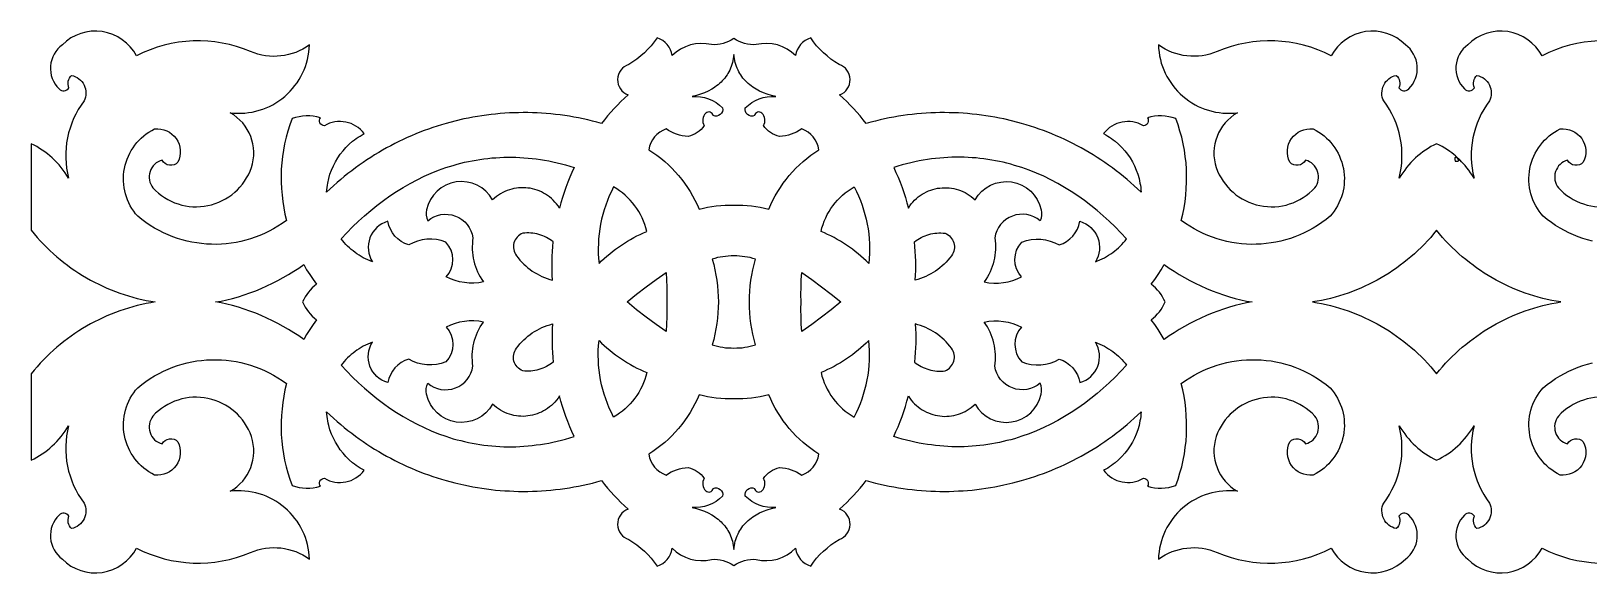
# Model space of a CAD drawing. Extents: x -285 to 0, y 191 to 246.
# Drawn here: x -285.3 to -127.2, y 190.7 to 245.7 of the extents above; entities that cross this region are included whole.
import ezdxf

# ---------------------------------------------------------------- set-up
doc = ezdxf.new("R2010")
doc.units = 0
doc.header["$MEASUREMENT"] = 0
doc.layers.get('0').update_dxf_attribs({"linetype": 'CONTINUOUS'})
doc.layers.add('LAYER_1', color=18, linetype='CONTINUOUS')

msp = doc.modelspace()

# ---------------------------------------------------------------- linework, layer by layer
for p, q in [((-285.26, 234.28), (-285.26, 225.5)), ((-285.26, 210.92), (-285.26, 202.14))]:
    msp.add_line(p, q)
at = {"layer": 'LAYER_1'}
for points in [[(-120.36, 243.64, 0.223243), (-131.93, 243.2, 0.503262), (-139.46, 244.33, 0.459835), (-139.8, 239.84, 0.497297), (-138.8, 239.97, -0.309839), (-138.53, 241.22, -0.486775), (-137.26, 238.62, 0.228575), (-138.83, 230.77), (-139, 231.06), (-139.19, 231.33), (-139.37, 231.59), (-139.56, 231.84), (-139.74, 232.07), (-139.92, 232.27), (-140.09, 232.45), (-140.24, 232.61), (-140.39, 232.73), (-140.51, 232.82), (-140.62, 232.88), (-140.66, 232.89), (-140.7, 232.89), (-140.73, 232.89), (-140.75, 232.87), (-140.77, 232.84), (-140.78, 232.8), (-140.78, 232.75), (-140.77, 232.69), (-140.73, 232.52), (-140.57, 232.5), (-140.51, 232.5), (-140.46, 232.51), (-140.43, 232.53), (-140.4, 232.55), (-140.39, 232.57), (-140.39, 232.61), (-140.4, 232.65), (-140.42, 232.69), (-140.48, 232.79), (-140.58, 232.91), (-140.72, 233.05), (-140.88, 233.19), (-141.08, 233.34), (-141.29, 233.5), (-141.53, 233.66), (-141.78, 233.82), (-142.05, 233.98), (-142.34, 234.13), (-142.63, 234.28), (-142.92, 234.13), (-143.2, 233.98), (-143.48, 233.81), (-143.76, 233.63), (-144.02, 233.45), (-144.28, 233.25), (-144.53, 233.04), (-144.77, 232.83), (-145.01, 232.6), (-145.24, 232.37), (-145.46, 232.12), (-145.67, 231.87), (-145.87, 231.61), (-146.07, 231.34), (-146.25, 231.06), (-146.43, 230.77, 0.228575), (-148, 238.62, -0.486775), (-146.72, 241.22, -0.309839), (-146.46, 239.97, 0.497297), (-145.46, 239.84, 0.459835), (-145.8, 244.33, 0.503262), (-153.32, 243.2, 0.223243), (-164.9, 243.64, -0.263741), (-170.86, 244.31, 0.442061), (-162.84, 237.42, 0.358052), (-164.99, 231.85, 0.564316), (-154.99, 229.79, 0.534888), (-155.92, 232.61, -0.521443), (-157.52, 232.4, -0.600671), (-155.16, 235.78, -0.497278), (-153.44, 226.91), (-153.85, 226.58), (-154.28, 226.27), (-154.71, 225.98), (-155.15, 225.71), (-155.6, 225.46), (-156.06, 225.23), (-156.52, 225.02), (-157, 224.83), (-157.47, 224.67), (-157.96, 224.52), (-158.45, 224.39), (-158.94, 224.29), (-159.43, 224.2), (-159.93, 224.14), (-160.43, 224.09), (-160.93, 224.07), (-161.43, 224.06), (-161.93, 224.08), (-162.43, 224.12), (-162.93, 224.18), (-163.42, 224.26), (-163.92, 224.36), (-164.41, 224.48), (-164.89, 224.62), (-165.37, 224.78), (-165.85, 224.97), (-166.32, 225.17), (-166.78, 225.39), (-167.23, 225.64), (-167.68, 225.91), (-168.11, 226.19), (-168.54, 226.5), (-168.39, 227.13), (-168.26, 227.78), (-168.16, 228.42), (-168.08, 229.07), (-168.03, 229.72), (-168, 230.37), (-168, 231.02), (-168.02, 231.68), (-168.06, 232.33), (-168.14, 232.98), (-168.23, 233.63), (-168.35, 234.28), (-168.5, 234.93), (-168.68, 235.57), (-168.87, 236.2), (-169.1, 236.83, 0.157994), (-171.98, 236.92, -0.6), (-172.38, 236.11, 0.380671), (-176.42, 235.3), (-176.21, 235.18), (-176.01, 235.06), (-175.81, 234.94), (-175.62, 234.81), (-175.44, 234.67), (-175.25, 234.53), (-174.9, 234.23), (-174.58, 233.91), (-174.27, 233.56), (-173.99, 233.21), (-173.73, 232.83), (-173.5, 232.44), (-173.29, 232.03), (-173.11, 231.61), (-172.95, 231.18), (-172.83, 230.74), (-172.77, 230.52), (-172.73, 230.29), (-172.69, 230.06), (-172.66, 229.83), (-172.63, 229.6), (-172.62, 229.36), (-172.97, 229.69), (-173.32, 230.02), (-173.68, 230.34), (-174.04, 230.65), (-174.41, 230.95), (-174.78, 231.25), (-175.15, 231.54), (-175.53, 231.82), (-175.92, 232.1), (-176.3, 232.37), (-176.7, 232.64), (-177.09, 232.89), (-177.49, 233.14), (-177.89, 233.39), (-178.3, 233.62), (-178.71, 233.85), (-179.12, 234.08), (-179.53, 234.29), (-179.95, 234.5), (-180.37, 234.7), (-180.8, 234.9), (-181.23, 235.09), (-181.66, 235.27), (-182.09, 235.44), (-182.52, 235.61), (-182.96, 235.77), (-183.4, 235.92), (-183.84, 236.07), (-184.29, 236.2), (-184.74, 236.34), (-185.63, 236.58), (-186.54, 236.79), (-187, 236.88), (-187.45, 236.97), (-187.91, 237.05), (-188.37, 237.12), (-188.83, 237.19), (-189.3, 237.24), (-189.76, 237.29), (-190.22, 237.34), (-190.69, 237.37), (-191.16, 237.4), (-191.62, 237.42), (-192.09, 237.43), (-192.56, 237.44), (-193.03, 237.44), (-193.49, 237.42), (-193.96, 237.41), (-194.43, 237.38), (-194.9, 237.35), (-195.37, 237.31), (-195.84, 237.26), (-196.31, 237.2), (-196.78, 237.14), (-197.25, 237.06), (-197.72, 236.98), (-198.18, 236.9), (-198.65, 236.8), (-199.11, 236.7), (-199.58, 236.58), (-200.04, 236.46), (-200.51, 236.34), (-200.81, 236.72), (-201.13, 237.1), (-201.45, 237.48), (-201.79, 237.84), (-202.13, 238.2), (-202.48, 238.56), (-202.84, 238.9), (-203.21, 239.24, 0.707353), (-203.27, 242.33, -0.11005), (-206.15, 245.02, 0.293502), (-207.68, 243.22, 0.263818), (-211.67, 244.34), (-211.98, 244.33), (-212.27, 244.35), (-212.57, 244.39), (-212.85, 244.46), (-213.13, 244.55), (-213.41, 244.66), (-213.68, 244.8), (-213.94, 244.96), (-213.94, 244.96), (-213.94, 244.96), (-214.21, 244.8), (-214.48, 244.66), (-214.75, 244.55), (-215.03, 244.46), (-215.32, 244.39), (-215.61, 244.35), (-215.91, 244.33), (-216.21, 244.34, 0.263818), (-220.21, 243.22, 0.293502), (-221.73, 245.02, -0.11005), (-224.61, 242.33, 0.707353), (-224.68, 239.24), (-225.04, 238.9), (-225.4, 238.56), (-225.76, 238.2), (-226.1, 237.84), (-226.43, 237.48), (-226.76, 237.1), (-227.07, 236.72), (-227.38, 236.34), (-227.84, 236.46), (-228.3, 236.58), (-228.77, 236.7), (-229.24, 236.8), (-229.7, 236.9), (-230.17, 236.98), (-230.64, 237.06), (-231.11, 237.14), (-231.57, 237.2), (-232.04, 237.26), (-232.51, 237.31), (-232.98, 237.35), (-233.45, 237.38), (-233.92, 237.41), (-234.39, 237.42), (-234.86, 237.44), (-235.33, 237.44), (-235.79, 237.43), (-236.26, 237.42), (-236.73, 237.4), (-237.2, 237.37), (-237.66, 237.34), (-238.12, 237.29), (-238.59, 237.24), (-239.05, 237.19), (-239.51, 237.12), (-239.97, 237.05), (-240.43, 236.97), (-240.89, 236.88), (-241.34, 236.79), (-242.25, 236.58), (-243.15, 236.34), (-243.6, 236.2), (-244.04, 236.07), (-244.48, 235.92), (-244.92, 235.77), (-245.36, 235.61), (-245.8, 235.44), (-246.23, 235.27), (-246.66, 235.09), (-247.09, 234.9), (-247.51, 234.7), (-247.93, 234.5), (-248.35, 234.29), (-248.77, 234.08), (-249.18, 233.85), (-249.59, 233.62), (-249.99, 233.39), (-250.4, 233.14), (-250.79, 232.89), (-251.19, 232.64), (-251.58, 232.37), (-251.97, 232.1), (-252.35, 231.82), (-252.73, 231.54), (-253.11, 231.25), (-253.48, 230.95), (-253.84, 230.65), (-254.21, 230.34), (-254.57, 230.02), (-254.92, 229.69), (-255.27, 229.36), (-255.25, 229.6), (-255.23, 229.83), (-255.2, 230.06), (-255.16, 230.29), (-255.06, 230.74), (-254.93, 231.18), (-254.78, 231.61), (-254.59, 232.03), (-254.38, 232.44), (-254.15, 232.83), (-253.89, 233.21), (-253.61, 233.56), (-253.31, 233.91), (-252.98, 234.23), (-252.63, 234.53), (-252.45, 234.67), (-252.26, 234.81), (-252.07, 234.94), (-251.87, 235.06), (-251.67, 235.18), (-251.46, 235.3, 0.380671), (-255.5, 236.11, -0.6), (-255.91, 236.92, 0.157994), (-258.78, 236.83), (-259.01, 236.2), (-259.21, 235.57), (-259.38, 234.93), (-259.53, 234.28), (-259.65, 233.63), (-259.75, 232.98), (-259.82, 232.33), (-259.87, 231.68), (-259.89, 231.02), (-259.89, 230.37), (-259.86, 229.72), (-259.8, 229.07), (-259.73, 228.42), (-259.62, 227.78), (-259.5, 227.13), (-259.34, 226.5), (-259.77, 226.19), (-260.21, 225.91), (-260.65, 225.64), (-261.11, 225.39), (-261.57, 225.17), (-262.04, 224.97), (-262.51, 224.78), (-262.99, 224.62), (-263.48, 224.48), (-263.97, 224.36), (-264.46, 224.26), (-264.96, 224.18), (-265.45, 224.12), (-265.95, 224.08), (-266.45, 224.06), (-266.96, 224.07), (-267.46, 224.09), (-267.96, 224.14), (-268.45, 224.2), (-268.95, 224.29), (-269.44, 224.39), (-269.93, 224.52), (-270.41, 224.67), (-270.89, 224.83), (-271.36, 225.02), (-271.83, 225.23), (-272.28, 225.46), (-272.73, 225.71), (-273.18, 225.98), (-273.61, 226.27), (-274.03, 226.58), (-274.44, 226.91, -0.497278), (-272.73, 235.78, -0.600671), (-270.37, 232.4, -0.521443), (-271.97, 232.61, 0.534888), (-272.9, 229.79, 0.564316), (-262.9, 231.85, 0.358052), (-265.05, 237.42, 0.442061), (-257.02, 244.31, -0.263741), (-262.99, 243.64, 0.223243), (-274.56, 243.2, 0.503262), (-282.09, 244.33, 0.459835), (-282.43, 239.84, 0.497297), (-281.43, 239.97, -0.309839), (-281.16, 241.22, -0.486775), (-279.89, 238.62, 0.228575), (-281.45, 230.77), (-281.63, 231.06), (-281.82, 231.34), (-282.01, 231.61), (-282.22, 231.87), (-282.43, 232.12), (-282.65, 232.37), (-282.88, 232.6), (-283.11, 232.83), (-283.35, 233.04), (-283.61, 233.25), (-283.86, 233.45), (-284.13, 233.63), (-284.4, 233.81), (-284.68, 233.98), (-284.96, 234.13), (-285.26, 234.28)], [(-126.81, 224.39), (-127.3, 224.52), (-127.78, 224.67), (-128.26, 224.83), (-128.73, 225.02), (-129.2, 225.23), (-129.65, 225.46), (-130.1, 225.71), (-130.55, 225.98), (-130.98, 226.27), (-131.4, 226.58), (-131.81, 226.91, -0.497278), (-130.1, 235.78, -0.600671), (-127.74, 232.4, -0.521443), (-129.34, 232.61, 0.534888), (-130.27, 229.79, 0.564316), (-120.27, 231.85, 0.358052)], [(-285.26, 202.14), (-284.96, 202.29), (-284.68, 202.44), (-284.4, 202.61), (-284.13, 202.78), (-283.86, 202.97), (-283.61, 203.17), (-283.35, 203.37), (-283.11, 203.59), (-282.88, 203.82), (-282.65, 204.05), (-282.43, 204.3), (-282.22, 204.55), (-282.01, 204.81), (-281.82, 205.08), (-281.63, 205.36), (-281.45, 205.65, 0.228575), (-279.89, 197.8, -0.486775), (-281.16, 195.2, -0.309839), (-281.43, 196.45, 0.497297), (-282.43, 196.58, 0.459835), (-282.09, 192.09, 0.503262), (-274.56, 193.22, 0.223243), (-262.99, 192.78, -0.263741), (-257.02, 192.11, 0.442061), (-265.05, 198.99, 0.358052), (-262.9, 204.56, 0.564316), (-272.9, 206.63, 0.534888), (-271.97, 203.8, -0.521443), (-270.37, 204.01, -0.600671), (-272.73, 200.64, -0.497278), (-274.44, 209.51), (-274.03, 209.84), (-273.61, 210.15), (-273.18, 210.44), (-272.73, 210.71), (-272.28, 210.96), (-271.83, 211.19), (-271.36, 211.4), (-270.89, 211.58), (-270.41, 211.75), (-269.93, 211.9), (-269.44, 212.03), (-268.95, 212.13), (-268.45, 212.22), (-267.96, 212.28), (-267.46, 212.33), (-266.96, 212.35), (-266.45, 212.35), (-265.95, 212.33), (-265.45, 212.3), (-264.96, 212.24), (-264.46, 212.16), (-263.97, 212.06), (-263.48, 211.94), (-262.99, 211.8), (-262.51, 211.63), (-262.04, 211.45), (-261.57, 211.25), (-261.11, 211.02), (-260.65, 210.78), (-260.21, 210.51), (-259.77, 210.23), (-259.34, 209.92), (-259.5, 209.28), (-259.62, 208.64), (-259.73, 208), (-259.8, 207.35), (-259.86, 206.7), (-259.89, 206.05), (-259.89, 205.39), (-259.87, 204.74), (-259.82, 204.09), (-259.75, 203.43), (-259.65, 202.78), (-259.53, 202.14), (-259.38, 201.49), (-259.21, 200.85), (-259.01, 200.21), (-258.78, 199.58, 0.157994), (-255.91, 199.5, -0.6), (-255.5, 200.31, 0.380671), (-251.46, 201.12), (-251.67, 201.23), (-251.87, 201.35), (-252.07, 201.48), (-252.26, 201.61), (-252.45, 201.75), (-252.63, 201.89), (-252.98, 202.19), (-253.31, 202.51), (-253.61, 202.85), (-253.89, 203.21), (-254.15, 203.59), (-254.38, 203.98), (-254.59, 204.39), (-254.78, 204.8), (-254.93, 205.24), (-255.06, 205.68), (-255.11, 205.9), (-255.16, 206.13), (-255.2, 206.36), (-255.23, 206.59), (-255.25, 206.82), (-255.27, 207.05), (-254.92, 206.72), (-254.57, 206.4), (-254.21, 206.08), (-253.84, 205.77), (-253.48, 205.47), (-253.11, 205.17), (-252.73, 204.88), (-252.35, 204.59), (-251.97, 204.32), (-251.58, 204.04), (-251.19, 203.78), (-250.79, 203.52), (-250.4, 203.27), (-249.99, 203.03), (-249.59, 202.79), (-249.18, 202.56), (-248.77, 202.34), (-248.35, 202.12), (-247.93, 201.92), (-247.51, 201.71), (-247.09, 201.52), (-246.66, 201.33), (-246.23, 201.15), (-245.8, 200.98), (-245.36, 200.81), (-244.92, 200.65), (-244.48, 200.5), (-244.04, 200.35), (-243.6, 200.21), (-243.15, 200.08), (-242.25, 199.84), (-241.34, 199.63), (-240.89, 199.54), (-240.43, 199.45), (-239.97, 199.37), (-239.51, 199.3), (-239.05, 199.23), (-238.59, 199.17), (-238.12, 199.12), (-237.66, 199.08), (-237.2, 199.05), (-236.73, 199.02), (-236.26, 199), (-235.79, 198.98), (-235.33, 198.98), (-234.86, 198.98), (-234.39, 198.99), (-233.92, 199.01), (-233.45, 199.04), (-232.98, 199.07), (-232.51, 199.11), (-232.04, 199.16), (-231.57, 199.22), (-231.11, 199.28), (-230.64, 199.35), (-230.17, 199.43), (-229.7, 199.52), (-229.24, 199.62), (-228.77, 199.72), (-228.3, 199.83), (-227.84, 199.95), (-227.38, 200.08), (-227.07, 199.69), (-226.76, 199.31), (-226.43, 198.94), (-226.1, 198.57), (-225.76, 198.21), (-225.4, 197.86), (-225.04, 197.52), (-224.68, 197.18, 0.707353), (-224.61, 194.09, -0.11005), (-221.73, 191.4, 0.293502), (-220.21, 193.2, 0.263818), (-216.21, 192.07), (-215.91, 192.09), (-215.61, 192.07), (-215.32, 192.03), (-215.03, 191.96), (-214.75, 191.87), (-214.48, 191.75), (-214.21, 191.62), (-213.94, 191.46), (-213.94, 191.46), (-213.94, 191.46), (-213.68, 191.62), (-213.41, 191.75), (-213.13, 191.87), (-212.85, 191.96), (-212.57, 192.03), (-212.27, 192.07), (-211.98, 192.09), (-211.67, 192.07, 0.263818), (-207.68, 193.2, 0.293502), (-206.15, 191.4, -0.11005), (-203.27, 194.09, 0.707353), (-203.21, 197.18), (-202.84, 197.52), (-202.48, 197.86), (-202.13, 198.21), (-201.79, 198.57), (-201.45, 198.94), (-201.13, 199.31), (-200.81, 199.69), (-200.51, 200.08), (-200.04, 199.95), (-199.58, 199.83), (-199.11, 199.72), (-198.65, 199.62), (-198.18, 199.52), (-197.72, 199.43), (-197.25, 199.35), (-196.78, 199.28), (-196.31, 199.22), (-195.84, 199.16), (-195.37, 199.11), (-194.9, 199.07), (-194.43, 199.04), (-193.96, 199.01), (-193.49, 198.99), (-193.03, 198.98), (-192.56, 198.98), (-192.09, 198.98), (-191.62, 199), (-191.16, 199.02), (-190.69, 199.05), (-190.22, 199.08), (-189.76, 199.12), (-189.3, 199.17), (-188.83, 199.23), (-188.37, 199.3), (-187.91, 199.37), (-187.45, 199.45), (-187, 199.54), (-186.54, 199.63), (-185.63, 199.84), (-184.74, 200.08), (-184.29, 200.21), (-183.84, 200.35), (-183.4, 200.5), (-182.96, 200.65), (-182.52, 200.81), (-182.09, 200.98), (-181.66, 201.15), (-181.23, 201.33), (-180.8, 201.52), (-180.37, 201.71), (-179.95, 201.92), (-179.53, 202.12), (-179.12, 202.34), (-178.71, 202.56), (-178.3, 202.79), (-177.89, 203.03), (-177.49, 203.27), (-177.09, 203.52), (-176.7, 203.78), (-176.3, 204.04), (-175.92, 204.32), (-175.53, 204.59), (-175.15, 204.88), (-174.78, 205.17), (-174.41, 205.47), (-174.04, 205.77), (-173.68, 206.08), (-173.32, 206.4), (-172.97, 206.72), (-172.62, 207.05), (-172.63, 206.82), (-172.66, 206.59), (-172.69, 206.36), (-172.73, 206.13), (-172.83, 205.68), (-172.95, 205.24), (-173.11, 204.8), (-173.29, 204.39), (-173.5, 203.98), (-173.73, 203.59), (-173.99, 203.21), (-174.27, 202.85), (-174.58, 202.51), (-174.9, 202.19), (-175.25, 201.89), (-175.44, 201.75), (-175.62, 201.61), (-175.81, 201.48), (-176.01, 201.35), (-176.21, 201.23), (-176.42, 201.12, 0.380671), (-172.38, 200.31, -0.6), (-171.98, 199.5, 0.157994), (-169.1, 199.58), (-168.87, 200.21), (-168.68, 200.85), (-168.5, 201.49), (-168.35, 202.14), (-168.23, 202.78), (-168.14, 203.43), (-168.06, 204.09), (-168.02, 204.74), (-168, 205.39), (-168, 206.05), (-168.03, 206.7), (-168.08, 207.35), (-168.16, 208), (-168.26, 208.64), (-168.39, 209.28), (-168.54, 209.92), (-168.11, 210.23), (-167.68, 210.51), (-167.23, 210.78), (-166.78, 211.02), (-166.32, 211.25), (-165.85, 211.45), (-165.37, 211.63), (-164.89, 211.8), (-164.41, 211.94), (-163.92, 212.06), (-163.42, 212.16), (-162.93, 212.24), (-162.43, 212.3), (-161.93, 212.33), (-161.43, 212.35), (-160.93, 212.35), (-160.43, 212.33), (-159.93, 212.28), (-159.43, 212.22), (-158.94, 212.13), (-158.45, 212.03), (-157.96, 211.9), (-157.47, 211.75), (-157, 211.58), (-156.52, 211.4), (-156.06, 211.19), (-155.6, 210.96), (-155.15, 210.71), (-154.71, 210.44), (-154.28, 210.15), (-153.85, 209.84), (-153.44, 209.51, -0.497278), (-155.16, 200.64, -0.600671), (-157.52, 204.01, -0.521443), (-155.92, 203.8, 0.534888), (-154.99, 206.63, 0.564316), (-164.99, 204.56, 0.358052), (-162.84, 198.99, 0.442061), (-170.86, 192.11, -0.263741), (-164.9, 192.78, 0.223243), (-153.32, 193.22, 0.503262), (-145.8, 192.09, 0.459835), (-145.46, 196.58, 0.497297), (-146.46, 196.45, -0.309839), (-146.72, 195.2, -0.486775), (-148, 197.8, 0.228575), (-146.43, 205.65), (-146.25, 205.36), (-146.07, 205.08), (-145.87, 204.81), (-145.67, 204.55), (-145.46, 204.3), (-145.24, 204.05), (-145.01, 203.82), (-144.77, 203.59), (-144.53, 203.37), (-144.28, 203.17), (-144.02, 202.97), (-143.76, 202.78), (-143.48, 202.61), (-143.2, 202.44), (-142.92, 202.29), (-142.63, 202.14), (-142.34, 202.29), (-142.05, 202.44), (-141.77, 202.61), (-141.5, 202.78), (-141.23, 202.97), (-140.98, 203.17), (-140.73, 203.37), (-140.48, 203.59), (-140.25, 203.82), (-140.02, 204.05), (-139.8, 204.3), (-139.59, 204.55), (-139.38, 204.81), (-139.19, 205.08), (-139, 205.36), (-138.83, 205.65, 0.228575), (-137.26, 197.8, -0.486775), (-138.53, 195.2, -0.309839), (-138.8, 196.45, 0.497297), (-139.8, 196.58, 0.459835), (-139.46, 192.09, 0.503262), (-131.93, 193.22, 0.223243), (-120.36, 192.78, -0.263741)], [(-120.27, 204.56, 0.564316), (-130.27, 206.63, 0.534888), (-129.34, 203.8, -0.521443), (-127.74, 204.01, -0.600671), (-130.1, 200.64, -0.497278), (-131.81, 209.51), (-131.4, 209.84), (-130.98, 210.15), (-130.55, 210.44), (-130.1, 210.71), (-129.65, 210.96), (-129.2, 211.19), (-128.73, 211.4), (-128.26, 211.58), (-127.78, 211.75), (-127.3, 211.9), (-126.81, 212.03)]]:
    msp.add_lwpolyline(points, format="xyb", dxfattribs=at)
for points in [[(-213.94, 228.04), (-213.49, 228.04), (-213.05, 228.03), (-212.6, 228), (-212.16, 227.96), (-211.72, 227.91), (-211.28, 227.83), (-210.84, 227.74), (-210.4, 227.63, -0.156958), (-205.31, 233.67, 0.276375), (-207.06, 235.78, -0.146186), (-209.3, 235.02, -0.190686), (-210.94, 236.12, 0.352408), (-211.09, 237.39, 0.588751), (-211.85, 237.13, -0.611054), (-212.79, 237.91, -0.222951), (-209.69, 239.08), (-210.13, 239.18), (-210.55, 239.31), (-210.95, 239.46), (-211.33, 239.63), (-211.69, 239.82), (-211.86, 239.92), (-212.03, 240.03), (-212.19, 240.15), (-212.34, 240.27), (-212.49, 240.39), (-212.63, 240.52), (-212.77, 240.66), (-212.9, 240.8), (-213.02, 240.95), (-213.13, 241.1), (-213.24, 241.26), (-213.34, 241.42), (-213.44, 241.59), (-213.52, 241.76), (-213.6, 241.94), (-213.68, 242.13), (-213.74, 242.32), (-213.8, 242.51), (-213.84, 242.71), (-213.89, 242.92), (-213.92, 243.13), (-213.94, 243.35), (-213.97, 243.13), (-214, 242.92), (-214.04, 242.71), (-214.09, 242.51), (-214.14, 242.32), (-214.21, 242.13), (-214.28, 241.94), (-214.36, 241.76), (-214.45, 241.59), (-214.54, 241.42), (-214.64, 241.26), (-214.75, 241.1), (-214.87, 240.95), (-214.99, 240.8), (-215.12, 240.66), (-215.25, 240.52), (-215.39, 240.39), (-215.54, 240.27), (-215.7, 240.15), (-215.86, 240.03), (-216.02, 239.92), (-216.19, 239.82), (-216.55, 239.63), (-216.93, 239.46), (-217.33, 239.31), (-217.75, 239.18), (-218.19, 239.08, -0.222951), (-215.09, 237.91, -0.611054), (-216.04, 237.13, 0.588751), (-216.8, 237.39, 0.352408), (-216.95, 236.12, -0.190686), (-218.59, 235.02, -0.146186), (-220.82, 235.78, 0.276375), (-222.58, 233.67, -0.156958), (-217.48, 227.63), (-217.04, 227.74), (-216.61, 227.83), (-216.17, 227.91), (-215.73, 227.96), (-215.28, 228), (-214.84, 228.03), (-214.39, 228.04)], [(-231.65, 227.75), (-231.79, 227.97), (-231.95, 228.17), (-232.11, 228.36), (-232.28, 228.54), (-232.46, 228.71), (-232.65, 228.87), (-232.85, 229.02), (-233.05, 229.15), (-233.26, 229.27), (-233.47, 229.38), (-233.69, 229.48), (-233.91, 229.56), (-234.14, 229.64), (-234.37, 229.7), (-234.6, 229.75), (-234.84, 229.78), (-235.07, 229.8), (-235.31, 229.81), (-235.55, 229.81), (-235.79, 229.8), (-236.02, 229.77), (-236.26, 229.73), (-236.49, 229.67), (-236.73, 229.6), (-236.96, 229.52), (-237.18, 229.43), (-237.4, 229.32), (-237.62, 229.2), (-237.83, 229.07), (-238.04, 228.92), (-238.24, 228.76), (-238.43, 228.58, 0.691553), (-245.13, 227.58, 0.183222), (-245.01, 226.46, -0.587665), (-240.42, 224.72, 0.197685), (-239.35, 220.25, -0.168459), (-243.15, 220.75, 0.392581), (-243.17, 224.29, 0.233053), (-246.94, 224, -0.277913), (-249.07, 226.4, 0.498118), (-250.62, 222.28), (-250.86, 222.38), (-251.09, 222.48), (-251.32, 222.59), (-251.55, 222.7), (-251.76, 222.83), (-251.98, 222.96), (-252.19, 223.09), (-252.39, 223.24), (-252.59, 223.39), (-252.78, 223.55), (-252.96, 223.71), (-253.14, 223.88), (-253.31, 224.06), (-253.48, 224.24), (-253.64, 224.42), (-253.79, 224.62), (-253.22, 225.23), (-252.63, 225.83), (-252.03, 226.41), (-251.42, 226.97), (-250.8, 227.5), (-250.16, 228.02), (-249.51, 228.51), (-248.85, 228.98), (-248.18, 229.43), (-247.5, 229.85), (-246.8, 230.25), (-246.1, 230.62), (-245.38, 230.97), (-244.65, 231.29), (-243.92, 231.58), (-243.17, 231.85), (-242.42, 232.08), (-242.04, 232.19), (-241.66, 232.29), (-241.27, 232.39), (-240.88, 232.47), (-240.49, 232.55), (-240.1, 232.62), (-239.71, 232.69), (-239.31, 232.74), (-238.91, 232.79), (-238.51, 232.83), (-238.11, 232.86), (-237.71, 232.89), (-237.3, 232.9), (-236.9, 232.91), (-236.49, 232.91), (-236.08, 232.9), (-235.66, 232.88), (-235.25, 232.86), (-234.83, 232.82), (-234.42, 232.78), (-234, 232.73), (-233.58, 232.67), (-233.15, 232.6), (-232.73, 232.53), (-232.31, 232.44), (-231.88, 232.34), (-231.45, 232.24), (-231.02, 232.12), (-230.59, 232), (-230.16, 231.87), (-230.39, 231.37), (-230.6, 230.87), (-230.81, 230.36), (-231, 229.85), (-231.18, 229.33), (-231.35, 228.81), (-231.51, 228.28)], [(-196.23, 227.75), (-196.09, 227.97), (-195.94, 228.17), (-195.77, 228.36), (-195.6, 228.54), (-195.42, 228.71), (-195.23, 228.87), (-195.04, 229.02), (-194.84, 229.15), (-194.63, 229.27), (-194.41, 229.38), (-194.2, 229.48), (-193.97, 229.56), (-193.75, 229.64), (-193.52, 229.7), (-193.28, 229.75), (-193.05, 229.78), (-192.81, 229.8), (-192.57, 229.81), (-192.34, 229.81), (-192.1, 229.8), (-191.86, 229.77), (-191.62, 229.73), (-191.39, 229.67), (-191.16, 229.6), (-190.93, 229.52), (-190.7, 229.43), (-190.48, 229.32), (-190.26, 229.2), (-190.05, 229.07), (-189.85, 228.92), (-189.65, 228.76), (-189.45, 228.58, -0.691553), (-182.76, 227.58, -0.183222), (-182.87, 226.46, 0.587665), (-187.46, 224.72, -0.197685), (-188.54, 220.25, 0.168459), (-184.74, 220.75, -0.392581), (-184.72, 224.29, -0.233053), (-180.94, 224, 0.277913), (-178.82, 226.4, -0.498118), (-177.26, 222.28), (-177.03, 222.38), (-176.79, 222.48), (-176.56, 222.59), (-176.34, 222.7), (-176.12, 222.83), (-175.91, 222.96), (-175.7, 223.09), (-175.5, 223.24), (-175.3, 223.39), (-175.11, 223.55), (-174.92, 223.71), (-174.74, 223.88), (-174.57, 224.06), (-174.41, 224.24), (-174.25, 224.42), (-174.09, 224.62), (-174.67, 225.23), (-175.25, 225.83), (-175.85, 226.41), (-176.46, 226.97), (-177.09, 227.5), (-177.72, 228.02), (-178.37, 228.51), (-179.03, 228.98), (-179.7, 229.43), (-180.39, 229.85), (-181.08, 230.25), (-181.79, 230.62), (-182.5, 230.97), (-183.23, 231.29), (-183.96, 231.58), (-184.71, 231.85), (-185.46, 232.08), (-185.85, 232.19), (-186.23, 232.29), (-186.61, 232.39), (-187, 232.47), (-187.39, 232.55), (-187.78, 232.62), (-188.18, 232.69), (-188.57, 232.74), (-188.97, 232.79), (-189.37, 232.83), (-189.77, 232.86), (-190.17, 232.89), (-190.58, 232.9), (-190.99, 232.91), (-191.4, 232.91), (-191.81, 232.9), (-192.22, 232.88), (-192.63, 232.86), (-193.05, 232.82), (-193.47, 232.78), (-193.89, 232.73), (-194.31, 232.67), (-194.73, 232.6), (-195.15, 232.53), (-195.58, 232.44), (-196, 232.34), (-196.43, 232.24), (-196.86, 232.12), (-197.29, 232), (-197.72, 231.87), (-197.5, 231.37), (-197.28, 230.87), (-197.07, 230.36), (-196.88, 229.85), (-196.7, 229.33), (-196.53, 228.81), (-196.38, 228.28)], [(-222.78, 225.38, 0.209423), (-226.15, 229.89, 0.148342), (-227.63, 222.13, -0.096272)], [(-205.1, 225.38, -0.209423), (-201.73, 229.89, -0.148342), (-200.25, 222.13, 0.096272)], [(-232.35, 220.44), (-232.38, 220.92), (-232.39, 221.41), (-232.4, 221.89), (-232.39, 222.37), (-232.38, 222.86), (-232.35, 223.34), (-232.32, 223.83), (-232.27, 224.31), (-232.44, 224.44), (-232.61, 224.55), (-232.78, 224.66), (-232.97, 224.76), (-233.15, 224.85), (-233.34, 224.94), (-233.53, 225.01), (-233.73, 225.07), (-233.93, 225.12), (-234.13, 225.16), (-234.34, 225.19), (-234.54, 225.21), (-234.75, 225.22), (-234.96, 225.22), (-235.17, 225.21), (-235.37, 225.19, 0.498483), (-236.01, 222.91), (-235.84, 222.68), (-235.66, 222.47), (-235.47, 222.26), (-235.27, 222.06), (-235.07, 221.87), (-234.85, 221.68), (-234.63, 221.51), (-234.4, 221.35), (-234.17, 221.2), (-233.92, 221.06), (-233.67, 220.93), (-233.42, 220.81), (-233.16, 220.7), (-232.9, 220.6), (-232.63, 220.51)], [(-195.53, 220.44), (-195.51, 220.92), (-195.49, 221.41), (-195.49, 221.89), (-195.49, 222.37), (-195.51, 222.86), (-195.53, 223.34), (-195.57, 223.83), (-195.61, 224.31), (-195.45, 224.44), (-195.28, 224.55), (-195.1, 224.66), (-194.92, 224.76), (-194.73, 224.85), (-194.54, 224.94), (-194.35, 225.01), (-194.15, 225.07), (-193.95, 225.12), (-193.75, 225.16), (-193.55, 225.19), (-193.34, 225.21), (-193.14, 225.22), (-192.93, 225.22), (-192.72, 225.21), (-192.51, 225.19, -0.498483), (-191.87, 222.91), (-192.04, 222.68), (-192.22, 222.47), (-192.41, 222.26), (-192.61, 222.06), (-192.82, 221.87), (-193.03, 221.68), (-193.25, 221.51), (-193.48, 221.35), (-193.72, 221.2), (-193.96, 221.06), (-194.21, 220.93), (-194.46, 220.81), (-194.72, 220.7), (-194.99, 220.6), (-195.26, 220.51)], [(-266.56, 218.21), (-265.98, 218.31), (-265.39, 218.43), (-264.81, 218.58), (-264.22, 218.74), (-263.64, 218.93), (-263.05, 219.13), (-262.47, 219.35), (-261.9, 219.59), (-261.33, 219.84), (-260.77, 220.11), (-260.21, 220.4), (-259.67, 220.69), (-259.13, 221.01), (-258.61, 221.33), (-258.1, 221.66), (-257.6, 222.01), (-257.31, 221.49), (-256.99, 220.99), (-256.65, 220.5), (-256.3, 220.02, 0.119988), (-257.71, 218.21, 0.119988), (-256.3, 216.4), (-256.65, 215.92), (-256.99, 215.43), (-257.31, 214.92), (-257.6, 214.41), (-258.1, 214.76), (-258.61, 215.09), (-259.13, 215.41), (-259.67, 215.72), (-260.21, 216.02), (-260.77, 216.3), (-261.33, 216.57), (-261.9, 216.83), (-262.47, 217.07), (-263.05, 217.29), (-263.64, 217.49), (-264.22, 217.67), (-264.81, 217.84), (-265.39, 217.98), (-265.98, 218.11)], [(-170.17, 218.21, 0.119988), (-171.58, 220.02), (-171.23, 220.5), (-170.9, 220.99), (-170.58, 221.49), (-170.28, 222.01), (-169.78, 221.66), (-169.27, 221.33), (-168.75, 221.01), (-168.22, 220.69), (-167.67, 220.4), (-167.12, 220.11), (-166.56, 219.84), (-165.99, 219.59), (-165.41, 219.35), (-164.83, 219.13), (-164.25, 218.93), (-163.66, 218.74), (-163.08, 218.58), (-162.49, 218.43), (-161.91, 218.31), (-161.33, 218.21), (-161.91, 218.11), (-162.49, 217.98), (-163.08, 217.84), (-163.66, 217.67), (-164.25, 217.49), (-164.83, 217.29), (-165.41, 217.07), (-165.99, 216.83), (-166.56, 216.57), (-167.12, 216.3), (-167.67, 216.02), (-168.22, 215.72), (-168.75, 215.41), (-169.27, 215.09), (-169.78, 214.76), (-170.28, 214.41), (-170.58, 214.92), (-170.9, 215.43), (-171.23, 215.92), (-171.58, 216.4, 0.119988)], [(-231.65, 208.67), (-231.79, 208.45), (-231.95, 208.25), (-232.11, 208.05), (-232.28, 207.87), (-232.46, 207.7), (-232.65, 207.55), (-232.85, 207.4), (-233.05, 207.27), (-233.26, 207.15), (-233.47, 207.04), (-233.69, 206.94), (-233.91, 206.85), (-234.14, 206.78), (-234.37, 206.72), (-234.6, 206.67), (-234.84, 206.64), (-235.07, 206.61), (-235.31, 206.6), (-235.55, 206.61), (-235.79, 206.62), (-236.02, 206.65), (-236.26, 206.69), (-236.49, 206.75), (-236.73, 206.81), (-236.96, 206.89), (-237.18, 206.99), (-237.4, 207.1), (-237.62, 207.22), (-237.83, 207.35), (-238.04, 207.5), (-238.24, 207.66), (-238.43, 207.84, -0.691553), (-245.13, 208.84, -0.183222), (-245.01, 209.96, 0.587665), (-240.42, 211.7, -0.197685), (-239.35, 216.17, 0.168459), (-243.15, 215.67, -0.392581), (-243.17, 212.12, -0.233053), (-246.94, 212.41, 0.277913), (-249.07, 210.02, -0.498118), (-250.62, 214.14), (-250.86, 214.04), (-251.09, 213.94), (-251.32, 213.83), (-251.55, 213.72), (-251.76, 213.59), (-251.98, 213.46), (-252.19, 213.32), (-252.39, 213.18), (-252.59, 213.03), (-252.78, 212.87), (-252.96, 212.71), (-253.14, 212.54), (-253.31, 212.36), (-253.48, 212.18), (-253.64, 211.99), (-253.79, 211.8), (-253.22, 211.18), (-252.63, 210.59), (-252.03, 210.01), (-251.42, 209.45), (-250.8, 208.91), (-250.16, 208.4), (-249.51, 207.91), (-248.85, 207.44), (-248.18, 206.99), (-247.5, 206.57), (-246.8, 206.17), (-246.1, 205.8), (-245.38, 205.45), (-244.65, 205.13), (-243.92, 204.84), (-243.17, 204.57), (-242.42, 204.33), (-242.04, 204.23), (-241.66, 204.13), (-241.27, 204.03), (-240.88, 203.95), (-240.49, 203.87), (-240.1, 203.8), (-239.71, 203.73), (-239.31, 203.68), (-238.91, 203.63), (-238.51, 203.59), (-238.11, 203.56), (-237.71, 203.53), (-237.3, 203.52), (-236.9, 203.51), (-236.49, 203.51), (-236.08, 203.52), (-235.66, 203.53), (-235.25, 203.56), (-234.83, 203.59), (-234.42, 203.64), (-234, 203.69), (-233.58, 203.75), (-233.15, 203.81), (-232.73, 203.89), (-232.31, 203.98), (-231.88, 204.07), (-231.45, 204.18), (-231.02, 204.29), (-230.59, 204.42), (-230.16, 204.55), (-230.39, 205.05), (-230.6, 205.55), (-230.81, 206.06), (-231, 206.57), (-231.18, 207.09), (-231.35, 207.61), (-231.51, 208.14)], [(-232.35, 215.98), (-232.38, 215.5), (-232.39, 215.01), (-232.4, 214.53), (-232.39, 214.04), (-232.38, 213.56), (-232.35, 213.08), (-232.32, 212.59), (-232.27, 212.11), (-232.44, 211.98), (-232.61, 211.86), (-232.78, 211.75), (-232.97, 211.65), (-233.15, 211.56), (-233.34, 211.48), (-233.53, 211.41), (-233.73, 211.35), (-233.93, 211.3), (-234.13, 211.26), (-234.34, 211.22), (-234.54, 211.2), (-234.75, 211.19), (-234.96, 211.19), (-235.17, 211.2), (-235.37, 211.23, -0.498483), (-236.01, 213.51), (-235.84, 213.73), (-235.66, 213.95), (-235.47, 214.16), (-235.27, 214.36), (-235.07, 214.55), (-234.85, 214.73), (-234.63, 214.91), (-234.4, 215.07), (-234.17, 215.22), (-233.92, 215.36), (-233.67, 215.49), (-233.42, 215.61), (-233.16, 215.72), (-232.9, 215.82), (-232.63, 215.9)], [(-196.23, 208.67), (-196.09, 208.45), (-195.94, 208.25), (-195.77, 208.05), (-195.6, 207.87), (-195.42, 207.7), (-195.23, 207.55), (-195.04, 207.4), (-194.84, 207.27), (-194.63, 207.15), (-194.41, 207.04), (-194.2, 206.94), (-193.97, 206.85), (-193.75, 206.78), (-193.52, 206.72), (-193.28, 206.67), (-193.05, 206.64), (-192.81, 206.61), (-192.57, 206.6), (-192.34, 206.61), (-192.1, 206.62), (-191.86, 206.65), (-191.62, 206.69), (-191.39, 206.75), (-191.16, 206.81), (-190.93, 206.89), (-190.7, 206.99), (-190.48, 207.1), (-190.26, 207.22), (-190.05, 207.35), (-189.85, 207.5), (-189.65, 207.66), (-189.45, 207.84, 0.691553), (-182.76, 208.84, 0.183222), (-182.87, 209.96, -0.587665), (-187.46, 211.7, 0.197685), (-188.54, 216.17, -0.168459), (-184.74, 215.67, 0.392581), (-184.72, 212.12, 0.233053), (-180.94, 212.41, -0.277913), (-178.82, 210.02, 0.498118), (-177.26, 214.14), (-177.03, 214.04), (-176.79, 213.94), (-176.56, 213.83), (-176.34, 213.72), (-176.12, 213.59), (-175.91, 213.46), (-175.7, 213.32), (-175.5, 213.18), (-175.3, 213.03), (-175.11, 212.87), (-174.92, 212.71), (-174.74, 212.54), (-174.57, 212.36), (-174.41, 212.18), (-174.25, 211.99), (-174.09, 211.8), (-174.67, 211.18), (-175.25, 210.59), (-175.85, 210.01), (-176.46, 209.45), (-177.09, 208.91), (-177.72, 208.4), (-178.37, 207.91), (-179.03, 207.44), (-179.7, 206.99), (-180.39, 206.57), (-181.08, 206.17), (-181.79, 205.8), (-182.5, 205.45), (-183.23, 205.13), (-183.96, 204.84), (-184.71, 204.57), (-185.46, 204.33), (-185.85, 204.23), (-186.23, 204.13), (-186.61, 204.03), (-187, 203.95), (-187.39, 203.87), (-187.78, 203.8), (-188.18, 203.73), (-188.57, 203.68), (-188.97, 203.63), (-189.37, 203.59), (-189.77, 203.56), (-190.17, 203.53), (-190.58, 203.52), (-190.99, 203.51), (-191.4, 203.51), (-191.81, 203.52), (-192.22, 203.53), (-192.63, 203.56), (-193.05, 203.59), (-193.47, 203.64), (-193.89, 203.69), (-194.31, 203.75), (-194.73, 203.81), (-195.15, 203.89), (-195.58, 203.98), (-196, 204.07), (-196.43, 204.18), (-196.86, 204.29), (-197.29, 204.42), (-197.72, 204.55), (-197.5, 205.05), (-197.28, 205.55), (-197.07, 206.06), (-196.88, 206.57), (-196.7, 207.09), (-196.53, 207.61), (-196.38, 208.14)], [(-195.53, 215.98), (-195.51, 215.5), (-195.49, 215.01), (-195.49, 214.53), (-195.49, 214.04), (-195.51, 213.56), (-195.53, 213.08), (-195.57, 212.59), (-195.61, 212.11), (-195.45, 211.98), (-195.28, 211.86), (-195.1, 211.75), (-194.92, 211.65), (-194.73, 211.56), (-194.54, 211.48), (-194.35, 211.41), (-194.15, 211.35), (-193.95, 211.3), (-193.75, 211.26), (-193.55, 211.22), (-193.34, 211.2), (-193.14, 211.19), (-192.93, 211.19), (-192.72, 211.2), (-192.51, 211.23, 0.498483), (-191.87, 213.51), (-192.04, 213.73), (-192.22, 213.95), (-192.41, 214.16), (-192.61, 214.36), (-192.82, 214.55), (-193.03, 214.73), (-193.25, 214.91), (-193.48, 215.07), (-193.72, 215.22), (-193.96, 215.36), (-194.21, 215.49), (-194.46, 215.61), (-194.72, 215.72), (-194.99, 215.82), (-195.26, 215.9)], [(-222.78, 211.04, -0.209423), (-226.15, 206.53, -0.148342), (-227.63, 214.29, 0.096272)], [(-205.1, 211.04, 0.209423), (-201.73, 206.53, 0.148342), (-200.25, 214.29, -0.096272)], [(-213.94, 193.07), (-213.92, 193.29), (-213.89, 193.5), (-213.84, 193.71), (-213.8, 193.91), (-213.74, 194.1), (-213.68, 194.29), (-213.6, 194.48), (-213.52, 194.66), (-213.44, 194.83), (-213.34, 195), (-213.24, 195.16), (-213.13, 195.32), (-213.02, 195.47), (-212.9, 195.62), (-212.77, 195.76), (-212.63, 195.89), (-212.49, 196.03), (-212.34, 196.15), (-212.19, 196.27), (-212.03, 196.38), (-211.86, 196.49), (-211.69, 196.6), (-211.33, 196.79), (-210.95, 196.96), (-210.55, 197.11), (-210.13, 197.24), (-209.69, 197.34, -0.222951), (-212.79, 198.5, -0.611054), (-211.85, 199.28, 0.588751), (-211.09, 199.03, 0.352408), (-210.94, 200.3, -0.190686), (-209.3, 201.4, -0.146186), (-207.06, 200.64, 0.276375), (-205.31, 202.75, -0.156958), (-210.4, 208.79), (-210.84, 208.68), (-211.28, 208.59), (-211.72, 208.51), (-212.16, 208.45), (-212.6, 208.41), (-213.05, 208.39), (-213.49, 208.38), (-213.94, 208.38), (-214.39, 208.38), (-214.84, 208.39), (-215.28, 208.41), (-215.73, 208.45), (-216.17, 208.51), (-216.61, 208.59), (-217.04, 208.68), (-217.48, 208.79, -0.156958), (-222.58, 202.75, 0.276375), (-220.82, 200.64, -0.146186), (-218.59, 201.4, -0.190686), (-216.95, 200.3, 0.352408), (-216.8, 199.03, 0.588751), (-216.04, 199.28, -0.611054), (-215.09, 198.5, -0.222951), (-218.19, 197.34), (-217.75, 197.24), (-217.33, 197.11), (-216.93, 196.96), (-216.55, 196.79), (-216.19, 196.6), (-216.02, 196.49), (-215.86, 196.38), (-215.7, 196.27), (-215.54, 196.15), (-215.39, 196.03), (-215.25, 195.89), (-215.12, 195.76), (-214.99, 195.62), (-214.87, 195.47), (-214.75, 195.32), (-214.64, 195.16), (-214.54, 195), (-214.45, 194.83), (-214.36, 194.66), (-214.28, 194.48), (-214.21, 194.29), (-214.14, 194.1), (-214.09, 193.91), (-214.04, 193.71), (-214, 193.5), (-213.97, 193.29)]]:
    msp.add_lwpolyline(points, format="xyb", close=True, dxfattribs=at)
msp.add_lwpolyline([(-285.26, 225.5), (-284.96, 225.13), (-284.65, 224.77), (-284.34, 224.43), (-284.01, 224.08), (-283.68, 223.75), (-283.35, 223.43), (-283, 223.11), (-282.65, 222.8), (-282.3, 222.51), (-281.93, 222.22), (-281.56, 221.94), (-281.19, 221.66), (-280.81, 221.4), (-280.42, 221.15), (-280.03, 220.9), (-279.63, 220.66), (-279.23, 220.44), (-278.82, 220.22), (-278.4, 220.01), (-277.99, 219.81), (-277.56, 219.62), (-277.14, 219.45), (-276.7, 219.28), (-276.27, 219.12), (-275.83, 218.97), (-275.39, 218.83), (-274.94, 218.7), (-274.49, 218.58), (-274.04, 218.47), (-273.58, 218.37), (-273.12, 218.29), (-272.66, 218.21), (-273.12, 218.13), (-273.58, 218.04), (-274.04, 217.95), (-274.49, 217.84), (-274.94, 217.72), (-275.39, 217.59), (-275.83, 217.45), (-276.27, 217.3), (-276.7, 217.14), (-277.14, 216.97), (-277.56, 216.79), (-277.99, 216.6), (-278.4, 216.41), (-278.82, 216.2), (-279.23, 215.98), (-279.63, 215.75), (-280.03, 215.52), (-280.42, 215.27), (-280.81, 215.02), (-281.19, 214.75), (-281.56, 214.48), (-281.93, 214.2), (-282.3, 213.91), (-282.65, 213.61), (-283, 213.31), (-283.35, 212.99), (-283.68, 212.67), (-284.01, 212.33), (-284.34, 211.99), (-284.65, 211.64), (-284.96, 211.29), (-285.26, 210.92)], dxfattribs=at)
for points in [[(-142.63, 210.92), (-142.33, 211.29), (-142.02, 211.64), (-141.71, 211.99), (-141.38, 212.33), (-141.05, 212.67), (-140.72, 212.99), (-140.37, 213.31), (-140.02, 213.61), (-139.67, 213.91), (-139.3, 214.2), (-138.93, 214.48), (-138.56, 214.75), (-138.18, 215.02), (-137.79, 215.27), (-137.4, 215.52), (-137, 215.75), (-136.6, 215.98), (-136.19, 216.2), (-135.77, 216.41), (-135.36, 216.6), (-134.93, 216.79), (-134.51, 216.97), (-134.08, 217.14), (-133.64, 217.3), (-133.2, 217.45), (-132.76, 217.59), (-132.31, 217.72), (-131.86, 217.84), (-131.41, 217.95), (-130.95, 218.04), (-130.49, 218.13), (-130.03, 218.21), (-130.49, 218.29), (-130.95, 218.37), (-131.41, 218.47), (-131.86, 218.58), (-132.31, 218.7), (-132.76, 218.83), (-133.2, 218.97), (-133.64, 219.12), (-134.08, 219.28), (-134.51, 219.45), (-134.93, 219.62), (-135.36, 219.81), (-135.77, 220.01), (-136.19, 220.22), (-136.6, 220.44), (-137, 220.66), (-137.4, 220.9), (-137.79, 221.15), (-138.18, 221.4), (-138.56, 221.66), (-138.93, 221.94), (-139.3, 222.22), (-139.67, 222.51), (-140.02, 222.8), (-140.37, 223.11), (-140.72, 223.43), (-141.05, 223.75), (-141.38, 224.08), (-141.71, 224.43), (-142.02, 224.77), (-142.33, 225.13), (-142.63, 225.5), (-142.93, 225.13), (-143.23, 224.77), (-143.55, 224.43), (-143.87, 224.08), (-144.2, 223.75), (-144.54, 223.43), (-144.88, 223.11), (-145.23, 222.8), (-145.59, 222.51), (-145.95, 222.22), (-146.32, 221.94), (-146.7, 221.66), (-147.08, 221.4), (-147.46, 221.15), (-147.86, 220.9), (-148.26, 220.66), (-148.66, 220.44), (-149.07, 220.22), (-149.48, 220.01), (-149.9, 219.81), (-150.32, 219.62), (-150.75, 219.45), (-151.18, 219.28), (-151.61, 219.12), (-152.05, 218.97), (-152.5, 218.83), (-152.94, 218.7), (-153.39, 218.58), (-153.85, 218.47), (-154.3, 218.37), (-154.76, 218.29), (-155.22, 218.21), (-154.76, 218.13), (-154.3, 218.04), (-153.85, 217.95), (-153.39, 217.84), (-152.94, 217.72), (-152.5, 217.59), (-152.05, 217.45), (-151.61, 217.3), (-151.18, 217.14), (-150.75, 216.97), (-150.32, 216.79), (-149.9, 216.6), (-149.48, 216.41), (-149.07, 216.2), (-148.66, 215.98), (-148.26, 215.75), (-147.86, 215.52), (-147.46, 215.27), (-147.08, 215.02), (-146.7, 214.75), (-146.32, 214.48), (-145.95, 214.2), (-145.59, 213.91), (-145.23, 213.61), (-144.88, 213.31), (-144.54, 212.99), (-144.2, 212.67), (-143.87, 212.33), (-143.55, 211.99), (-143.23, 211.64), (-142.93, 211.29)], [(-213.94, 213.53), (-213.66, 213.54), (-213.38, 213.55), (-213.1, 213.57), (-212.82, 213.61), (-212.55, 213.65), (-212.28, 213.71), (-212.01, 213.78), (-211.75, 213.86), (-211.89, 214.39), (-212.02, 214.93), (-212.12, 215.47), (-212.21, 216.01), (-212.28, 216.56), (-212.32, 217.11), (-212.35, 217.66), (-212.36, 218.21), (-212.35, 218.76), (-212.32, 219.31), (-212.28, 219.86), (-212.21, 220.41), (-212.12, 220.95), (-212.02, 221.49), (-211.89, 222.03), (-211.75, 222.56), (-212.01, 222.64), (-212.28, 222.71), (-212.55, 222.76), (-212.82, 222.81), (-213.1, 222.84), (-213.38, 222.87), (-213.66, 222.88), (-213.94, 222.88), (-214.23, 222.88), (-214.51, 222.87), (-214.79, 222.84), (-215.06, 222.81), (-215.33, 222.76), (-215.6, 222.71), (-215.87, 222.64), (-216.14, 222.56), (-215.99, 222.03), (-215.87, 221.49), (-215.76, 220.95), (-215.68, 220.41), (-215.61, 219.86), (-215.56, 219.31), (-215.53, 218.76), (-215.52, 218.21), (-215.53, 217.66), (-215.56, 217.11), (-215.61, 216.56), (-215.68, 216.01), (-215.76, 215.47), (-215.87, 214.93), (-215.99, 214.39), (-216.14, 213.86), (-215.87, 213.78), (-215.6, 213.71), (-215.33, 213.65), (-215.06, 213.61), (-214.79, 213.57), (-214.51, 213.55), (-214.23, 213.54)], [(-224.78, 218.21), (-223.82, 218.99), (-222.84, 219.75), (-221.84, 220.48), (-220.83, 221.19), (-220.78, 220.45), (-220.75, 219.7), (-220.74, 218.96), (-220.75, 218.21), (-220.74, 217.46), (-220.75, 216.71), (-220.78, 215.97), (-220.83, 215.23), (-221.84, 215.94), (-222.84, 216.67), (-223.82, 217.43)], [(-207.13, 218.21), (-207.14, 218.96), (-207.13, 219.7), (-207.1, 220.45), (-207.05, 221.19), (-206.04, 220.48), (-205.04, 219.75), (-204.06, 218.99), (-203.1, 218.21), (-204.06, 217.43), (-205.04, 216.67), (-206.04, 215.94), (-207.05, 215.23), (-207.1, 215.97), (-207.13, 216.71), (-207.14, 217.46)]]:
    msp.add_lwpolyline(points, close=True, dxfattribs=at)

doc.saveas('drawing.dxf')
